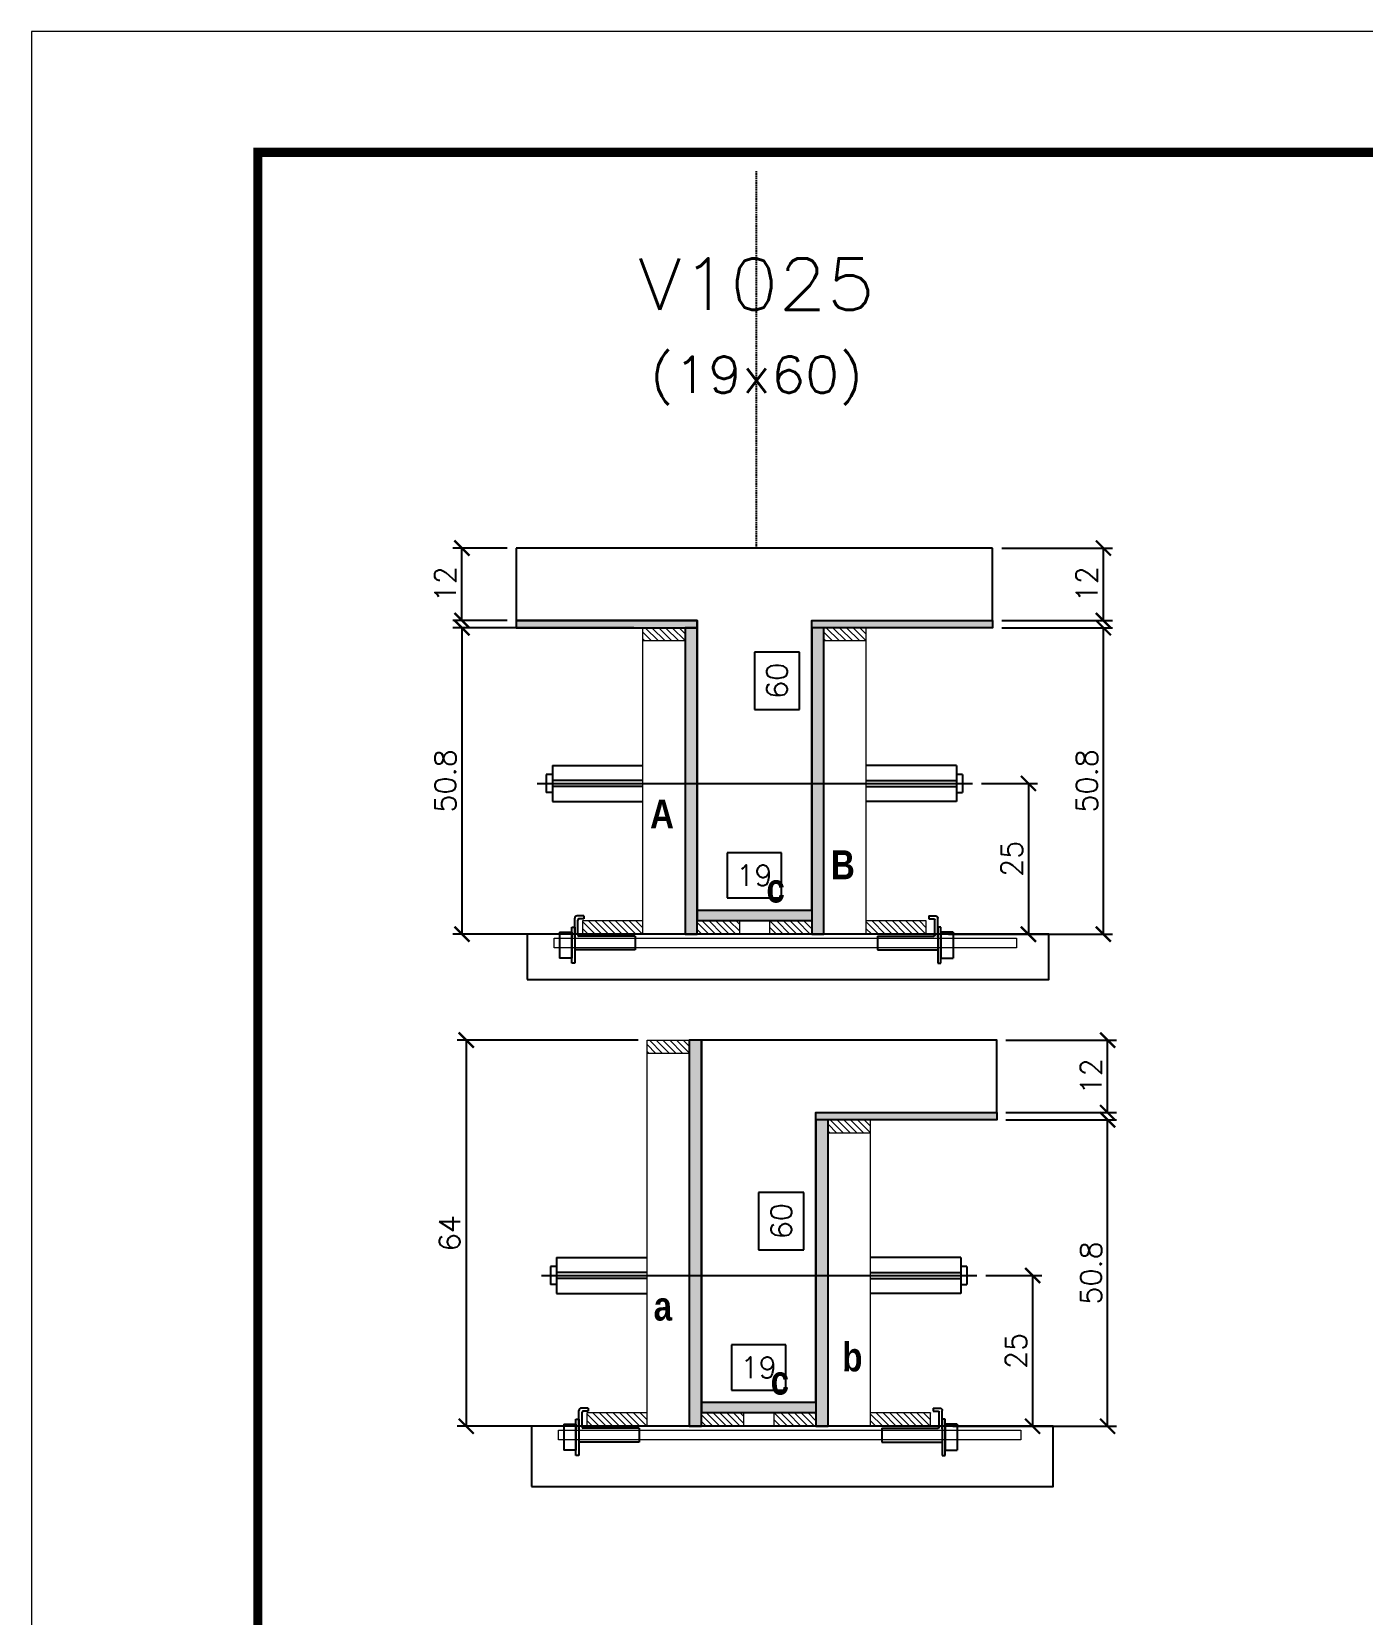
# Model space of a CAD drawing. Extents: x -20960 to -5926, y -2106 to 21915.
# Drawn here: x -9010 to -8568, y 13350 to 13875 of the extents above; entities that cross this region are included whole.
import ezdxf
from ezdxf.enums import TextEntityAlignment as Align

# ---------------------------------------------------------------- set-up
doc = ezdxf.new("R2010")
doc.units = 0
doc.linetypes.add('DASHED', pattern=[0.75, 0.5, -0.25])
doc.linetypes.add('HIDDEN', pattern=[0.375, 0.25, -0.125])
for name, color, linetype in [('barrote', 251, 'Continuous'), ('COTA', 241, 'Continuous'), ('Cota Seção (2x)', 4, 'Continuous'), ('detalhes', 4, 'Continuous'), ('Painéis', 200, 'Continuous'), ('presilha', 1, 'Continuous'), ('TENSOR', 3, 'Continuous'), ('Texto de Titulo', 7, 'Continuous'), ('Texto Qtd Sarr', 242, 'Continuous')]:
    doc.layers.add(name, color=color, linetype=linetype)
for name, color, linetype, lineweight in [('CONCRETO', 251, 'Continuous', 25), ('Folhas', 255, 'Continuous', 9), ('Hachura', 251, 'Continuous', 9), ('Madeira', 126, 'Continuous', 18), ('SARRAFO DE PRESSAO', 251, 'DASHED', 9), ('SCO-___-LAJ', 2, 'Continuous', 0), ('Texto Seção', 7, 'Continuous', 15)]:
    doc.layers.add(name, color=color, linetype=linetype, lineweight=lineweight)
doc.styles.add('Romans', font='romans.shx')
doc.styles.add('TECNICA', font='techb___.ttf', dxfattribs={"height": 10})
doc.dimstyles.new('Cota Seção (2x)', dxfattribs={"dimtxt": 7, "dimasz": 5, "dimexe": 3, "dimexo": 3, "dimgap": 2, "dimtad": 3, "dimdec": 1, "dimlfac": 0.5, "dimzin": 12, "dimdsep": 46, "dimtxsty": 'Romans', "dimblk": 'ARCHTICK', "dimcen": 0, "dimclrd": 4, "dimclre": 4, "dimclrt": 1, "dimadec": 1, "dimazin": 3, "dimtfac": 1, "dimtdec": 1, "dimtmove": 0, "dimatfit": 3, "dimldrblk": 'OBLIQUE', "dimfxl": 1, "dimtolj": 1, "dimtzin": 12, "dimarcsym": 0})
doc.dimstyles.new('Cota Seção interna', dxfattribs={"dimtxt": 7, "dimasz": 6, "dimexe": 0.18, "dimexo": 2, "dimgap": -4, "dimtad": 3, "dimdec": 1, "dimlfac": 0.5, "dimzin": 12, "dimdsep": 46, "dimtxsty": 'Romans', "dimblk": 'ARCHTICK', "dimcen": 0.09, "dimse1": 1, "dimse2": 1, "dimsd1": 1, "dimsd2": 1, "dimclrd": 180, "dimclre": 5, "dimclrt": 1, "dimadec": 0, "dimazin": 3, "dimtfac": 1, "dimtdec": 1, "dimtofl": 0, "dimtmove": 0, "dimatfit": 3, "dimldrblk": 'ARCHTICK', "dimfxl": 1, "dimtolj": 1, "dimtzin": 0, "dimarcsym": 0})

# ---------------------------------------------------------------- blocks, each defined once
blk = doc.blocks.new('9999999999')
at = {"layer": 'Folhas'}
blk.add_lwpolyline([(98138.98, 34190.21), (99623.98, 34190.21), (99623.98, 35240.21), (98138.98, 35240.21)], close=True, dxfattribs=at)
at = {"layer": 'Folhas', "color": 30, "const_width": 3}
blk.add_lwpolyline([(98213.98, 34230.21), (99583.98, 34230.21), (99583.98, 35200.21), (98213.98, 35200.21)], close=True, dxfattribs=at)
blk = doc.blocks.new('titulo1')
at = {"layer": 'Defpoints', "color": 252, "linetype": 'HIDDEN', "ltscale": 2}
blk.add_line((0, 0), (0, 125), dxfattribs=at)
at = {"layer": 'Defpoints', "style": 'Romans', "oblique": 15}
blk.add_attdef('FOLHA', text='', height=10, dxfattribs=at).set_placement((0, 15.58), align=Align.MIDDLE_CENTER)
at = {"layer": 'Texto Qtd Sarr', "color": 3, "style": 'Romans', "oblique": 15}
for tag, height, p in [('TITULO', 17, (0, 71.45)), ('SEÇÃO', 12, (0, 41.55))]:
    blk.add_attdef(tag, text='', height=height, dxfattribs=at).set_placement(p, align=Align.MIDDLE_CENTER)
blk = doc.blocks.new('_ArchTick')
at = {"color": 0, "linetype": 'ByBlock', "const_width": 0.15}
blk.add_lwpolyline([(-0.5, -0.5), (0.5, 0.5)], dxfattribs=at)
blk = doc.blocks.new('*D7438')
at = {"layer": 'COTA', "color": 4, "lineweight": -2, "transparency": 16777216}
for p, q in [((-8686.93, 13514.64), (-8650.22, 13514.64)), ((-8653.22, 13413.04), (-8653.22, 13514.64)), ((-8704.53, 13413.04), (-8650.22, 13413.04))]:
    blk.add_line(p, q, dxfattribs=at)
at = {"layer": 'Defpoints', "color": 0, "transparency": 16777216}
for p in [(-8689.93, 13514.64), (-8653.22, 13514.64), (-8707.53, 13413.04)]:
    blk.add_point(p, dxfattribs=at)
at = {"layer": 'COTA', "color": 4, "lineweight": -2, "transparency": 16777216, "xscale": 5, "yscale": 5, "zscale": 5}
for p, rotation in [((-8653.22, 13514.64), 90), ((-8653.22, 13413.04), 270)]:
    blk.add_blockref('_ArchTick', p, dxfattribs=dict(at, rotation=rotation))
at = {"layer": 'COTA', "color": 1, "transparency": 16777216, "insert": (-8658.72, 13463.84), "char_height": 7, "attachment_point": 5, "rotation": 90, "style": 'Romans'}
blk.add_mtext('\\A1;50.8', dxfattribs=at)
blk = doc.blocks.new('_Oblique')
at = {"color": 0, "linetype": 'ByBlock', "lineweight": -2}
blk.add_line((-0.5, -0.5), (0.5, 0.5), dxfattribs=at)
blk = doc.blocks.new('*D7439')
at = {"layer": 'COTA', "color": 4, "lineweight": -2, "transparency": 16777216}
for p, q in [((-8686.93, 13541.04), (-8650.22, 13541.04)), ((-8653.22, 13517.04), (-8653.22, 13541.04)), ((-8686.93, 13517.04), (-8650.22, 13517.04))]:
    blk.add_line(p, q, dxfattribs=at)
at = {"layer": 'Defpoints', "color": 0, "transparency": 16777216}
for p in [(-8689.93, 13541.04), (-8653.22, 13541.04), (-8689.93, 13517.04)]:
    blk.add_point(p, dxfattribs=at)
at = {"layer": 'COTA', "color": 4, "lineweight": -2, "transparency": 16777216, "xscale": 5, "yscale": 5, "zscale": 5}
for p, rotation in [((-8653.22, 13541.04), 90), ((-8653.22, 13517.04), 270)]:
    blk.add_blockref('_ArchTick', p, dxfattribs=dict(at, rotation=rotation))
at = {"layer": 'COTA', "color": 1, "transparency": 16777216, "insert": (-8658.72, 13529.04), "char_height": 7, "attachment_point": 5, "rotation": 90, "style": 'Romans'}
blk.add_mtext('\\A1;12', dxfattribs=at)
blk = doc.blocks.new('*D7440')
at = {"layer": 'Cota Seção (2x)', "color": 180, "lineweight": -2, "transparency": 16777216}
for p, q in [((-8753.93, 13490.54), (-8768.93, 13490.54)), ((-8768.93, 13490.54), (-8768.93, 13471.54)), ((-8753.93, 13471.54), (-8753.93, 13490.54)), ((-8768.93, 13471.54), (-8753.93, 13471.54))]:
    blk.add_line(p, q, dxfattribs=at)
at = {"layer": 'Defpoints', "color": 0, "transparency": 16777216}
for p in [(-8749.93, 13541.04), (-8749.93, 13541.04), (-8749.93, 13421.04)]:
    blk.add_point(p, dxfattribs=at)
at = {"layer": 'Cota Seção (2x)', "color": 1, "transparency": 16777216, "insert": (-8761.43, 13481.04), "char_height": 7, "attachment_point": 5, "rotation": 90, "style": 'Romans'}
blk.add_mtext('\\A1;60', dxfattribs=at)
blk = doc.blocks.new('PRESILHA METÁLICA 1')
at = {"layer": 'presilha'}
for p, q in [((7.5, 10.64), (7.5, 19.86)), ((12, 21), (8.64, 21)), ((9, 11.57), (9, 18.93)), ((12, 19.5), (9.57, 19.5)), ((12, 21), (12, 19.5)), ((0, 13), (6, 13)), ((0, 13), (0, 0)), ((6, 15.5), (7.5, 15.5)), ((6, -2.5), (6, 15.5)), ((6, 13), (6, 0)), ((7.5, 15.5), (7.5, -2.5)), ((37.5, 11), (9.57, 11)), ((37.5, 11), (37.5, 4.1)), ((6, 0), (0, 0)), ((37.5, 4.1), (7.5, 4.1)), ((7.5, -2.5), (6, -2.5))]:
    blk.add_line(p, q, dxfattribs=at)
for centre, radius, start, end in [((8.64, 19.86), 1.14, 90, 180), ((9.57, 18.93), 0.57, 90, 180), ((9.57, 11.57), 0.57, 180, 270)]:
    blk.add_arc(centre, radius, start, end, dxfattribs=at)
blk = doc.blocks.new('*D7441')
at = {"layer": 'Cota Seção (2x)', "color": 180, "lineweight": -2, "transparency": 16777216}
for p, q in [((-8759.93, 13440.04), (-8777.93, 13440.04)), ((-8777.93, 13440.04), (-8777.93, 13425.04)), ((-8759.93, 13425.04), (-8759.93, 13440.04)), ((-8777.93, 13425.04), (-8759.93, 13425.04))]:
    blk.add_line(p, q, dxfattribs=at)
at = {"layer": 'Defpoints', "color": 0, "transparency": 16777216}
for p in [(-8749.93, 13421.04), (-8787.93, 13413.04), (-8749.93, 13413.04)]:
    blk.add_point(p, dxfattribs=at)
at = {"layer": 'Cota Seção (2x)', "color": 1, "transparency": 16777216, "insert": (-8768.93, 13432.54), "char_height": 7, "attachment_point": 5, "style": 'Romans'}
blk.add_mtext('\\A1;19', dxfattribs=at)
blk = doc.blocks.new('*D7442')
at = {"layer": 'COTA', "color": 4, "lineweight": -2, "transparency": 16777216}
for p, q in [((-8808.93, 13541.04), (-8868.9, 13541.04)), ((-8865.9, 13541.04), (-8865.9, 13413.04)), ((-8808.93, 13413.04), (-8868.9, 13413.04))]:
    blk.add_line(p, q, dxfattribs=at)
at = {"layer": 'Defpoints', "color": 0, "transparency": 16777216}
for p in [(-8805.93, 13541.04), (-8865.9, 13413.04), (-8805.93, 13413.04)]:
    blk.add_point(p, dxfattribs=at)
at = {"layer": 'COTA', "color": 4, "lineweight": -2, "transparency": 16777216, "xscale": 5, "yscale": 5, "zscale": 5}
for p, rotation in [((-8865.9, 13541.04), 90), ((-8865.9, 13413.04), 270)]:
    blk.add_blockref('_ArchTick', p, dxfattribs=dict(at, rotation=rotation))
at = {"layer": 'COTA', "color": 1, "transparency": 16777216, "insert": (-8871.4, 13477.04), "char_height": 7, "attachment_point": 5, "rotation": 90, "style": 'Romans'}
blk.add_mtext('\\A1;64', dxfattribs=at)
blk = doc.blocks.new('*D7443')
at = {"layer": 'COTA', "color": 4, "lineweight": -2, "transparency": 16777216}
for p, q in [((-8693.63, 13463.01), (-8675.08, 13463.01)), ((-8678.08, 13463.01), (-8678.08, 13413.04)), ((-8693.63, 13413.04), (-8675.08, 13413.04))]:
    blk.add_line(p, q, dxfattribs=at)
at = {"layer": 'Defpoints', "color": 0, "transparency": 16777216}
for p in [(-8696.63, 13463.01), (-8696.63, 13413.04), (-8678.08, 13413.04)]:
    blk.add_point(p, dxfattribs=at)
at = {"layer": 'COTA', "color": 4, "lineweight": -2, "transparency": 16777216, "xscale": 5, "yscale": 5, "zscale": 5}
for p, rotation in [((-8678.08, 13463.01), 90), ((-8678.08, 13413.04), 270)]:
    blk.add_blockref('_ArchTick', p, dxfattribs=dict(at, rotation=rotation))
at = {"layer": 'COTA', "color": 1, "transparency": 16777216, "insert": (-8683.58, 13438.02), "char_height": 7, "attachment_point": 5, "rotation": 90, "style": 'Romans'}
blk.add_mtext('\\A1;25', dxfattribs=at)
blk = doc.blocks.new('*D7469')
at = {"layer": 'COTA', "color": 4, "lineweight": -2, "transparency": 16777216}
for p, q in [((-8688.34, 13677.77), (-8651.62, 13677.77)), ((-8654.62, 13576.17), (-8654.62, 13677.77)), ((-8705.94, 13576.17), (-8651.62, 13576.17))]:
    blk.add_line(p, q, dxfattribs=at)
at = {"layer": 'Defpoints', "color": 0, "transparency": 16777216}
for p in [(-8691.34, 13677.77), (-8654.62, 13677.77), (-8708.94, 13576.17)]:
    blk.add_point(p, dxfattribs=at)
at = {"layer": 'COTA', "color": 4, "lineweight": -2, "transparency": 16777216, "xscale": 5, "yscale": 5, "zscale": 5}
for p, rotation in [((-8654.62, 13677.77), 90), ((-8654.62, 13576.17), 270)]:
    blk.add_blockref('_ArchTick', p, dxfattribs=dict(at, rotation=rotation))
at = {"layer": 'COTA', "color": 1, "transparency": 16777216, "insert": (-8660.12, 13626.97), "char_height": 7, "attachment_point": 5, "rotation": 90, "style": 'Romans'}
blk.add_mtext('\\A1;50.8', dxfattribs=at)
blk = doc.blocks.new('*D7470')
at = {"layer": 'COTA', "color": 4, "lineweight": -2, "transparency": 16777216}
for p, q in [((-8688.34, 13704.17), (-8651.62, 13704.17)), ((-8654.62, 13680.17), (-8654.62, 13704.17)), ((-8688.34, 13680.17), (-8651.62, 13680.17))]:
    blk.add_line(p, q, dxfattribs=at)
at = {"layer": 'Defpoints', "color": 0, "transparency": 16777216}
for p in [(-8691.34, 13704.17), (-8654.62, 13704.17), (-8691.34, 13680.17)]:
    blk.add_point(p, dxfattribs=at)
at = {"layer": 'COTA', "color": 4, "lineweight": -2, "transparency": 16777216, "xscale": 5, "yscale": 5, "zscale": 5}
for p, rotation in [((-8654.62, 13704.17), 90), ((-8654.62, 13680.17), 270)]:
    blk.add_blockref('_ArchTick', p, dxfattribs=dict(at, rotation=rotation))
at = {"layer": 'COTA', "color": 1, "transparency": 16777216, "insert": (-8660.12, 13692.17), "char_height": 7, "attachment_point": 5, "rotation": 90, "style": 'Romans'}
blk.add_mtext('\\A1;12', dxfattribs=at)
blk = doc.blocks.new('*D7471')
at = {"layer": 'Cota Seção (2x)', "color": 180, "lineweight": -2, "transparency": 16777216}
for p, q in [((-8755.34, 13669.67), (-8770.34, 13669.67)), ((-8770.34, 13669.67), (-8770.34, 13650.67)), ((-8755.34, 13650.67), (-8755.34, 13669.67)), ((-8770.34, 13650.67), (-8755.34, 13650.67))]:
    blk.add_line(p, q, dxfattribs=at)
at = {"layer": 'Defpoints', "color": 0, "transparency": 16777216}
for p in [(-8751.34, 13704.17), (-8751.34, 13704.17), (-8751.34, 13584.17)]:
    blk.add_point(p, dxfattribs=at)
at = {"layer": 'Cota Seção (2x)', "color": 1, "transparency": 16777216, "insert": (-8762.84, 13660.17), "char_height": 7, "attachment_point": 5, "rotation": 90, "style": 'Romans'}
blk.add_mtext('\\A1;60', dxfattribs=at)
blk = doc.blocks.new('*D7472')
at = {"layer": 'Cota Seção (2x)', "color": 180, "lineweight": -2, "transparency": 16777216}
for p, q in [((-8761.34, 13603.17), (-8779.34, 13603.17)), ((-8779.34, 13603.17), (-8779.34, 13588.17)), ((-8761.34, 13588.17), (-8761.34, 13603.17)), ((-8779.34, 13588.17), (-8761.34, 13588.17))]:
    blk.add_line(p, q, dxfattribs=at)
at = {"layer": 'Defpoints', "color": 0, "transparency": 16777216}
for p in [(-8751.34, 13584.17), (-8789.34, 13576.17), (-8751.34, 13576.17)]:
    blk.add_point(p, dxfattribs=at)
at = {"layer": 'Cota Seção (2x)', "color": 1, "transparency": 16777216, "insert": (-8770.34, 13595.67), "char_height": 7, "attachment_point": 5, "style": 'Romans'}
blk.add_mtext('\\A1;19', dxfattribs=at)
blk = doc.blocks.new('*D7455')
at = {"layer": 'COTA', "color": 4, "lineweight": -2, "transparency": 16777216}
for p, q in [((-8810.34, 13677.77), (-8870.31, 13677.77)), ((-8867.31, 13677.77), (-8867.31, 13576.17)), ((-8810.34, 13576.17), (-8870.31, 13576.17))]:
    blk.add_line(p, q, dxfattribs=at)
at = {"layer": 'Defpoints', "color": 0, "transparency": 16777216}
for p in [(-8807.34, 13677.77), (-8867.31, 13576.17), (-8807.34, 13576.17)]:
    blk.add_point(p, dxfattribs=at)
at = {"layer": 'COTA', "color": 4, "lineweight": -2, "transparency": 16777216, "xscale": 5, "yscale": 5, "zscale": 5}
for p, rotation in [((-8867.31, 13677.77), 90), ((-8867.31, 13576.17), 270)]:
    blk.add_blockref('_ArchTick', p, dxfattribs=dict(at, rotation=rotation))
at = {"layer": 'COTA', "color": 1, "transparency": 16777216, "insert": (-8872.81, 13626.97), "char_height": 7, "attachment_point": 5, "rotation": 90, "style": 'Romans'}
blk.add_mtext('\\A1;50.8', dxfattribs=at)
blk = doc.blocks.new('*D7456')
at = {"layer": 'COTA', "color": 4, "lineweight": -2, "transparency": 16777216}
for p, q in [((-8695.04, 13626.14), (-8676.48, 13626.14)), ((-8679.48, 13626.14), (-8679.48, 13576.17)), ((-8695.04, 13576.17), (-8676.48, 13576.17))]:
    blk.add_line(p, q, dxfattribs=at)
at = {"layer": 'Defpoints', "color": 0, "transparency": 16777216}
for p in [(-8698.04, 13626.14), (-8698.04, 13576.17), (-8679.48, 13576.17)]:
    blk.add_point(p, dxfattribs=at)
at = {"layer": 'COTA', "color": 4, "lineweight": -2, "transparency": 16777216, "xscale": 5, "yscale": 5, "zscale": 5}
for p, rotation in [((-8679.48, 13626.14), 90), ((-8679.48, 13576.17), 270)]:
    blk.add_blockref('_ArchTick', p, dxfattribs=dict(at, rotation=rotation))
at = {"layer": 'COTA', "color": 1, "transparency": 16777216, "insert": (-8684.98, 13601.16), "char_height": 7, "attachment_point": 5, "rotation": 90, "style": 'Romans'}
blk.add_mtext('\\A1;25', dxfattribs=at)
blk = doc.blocks.new('*D7457')
at = {"layer": 'COTA', "color": 4, "lineweight": -2, "transparency": 16777216}
for p, q in [((-8852.34, 13704.17), (-8870.31, 13704.17)), ((-8867.31, 13680.17), (-8867.31, 13704.17)), ((-8852.34, 13680.17), (-8870.31, 13680.17))]:
    blk.add_line(p, q, dxfattribs=at)
at = {"layer": 'Defpoints', "color": 0, "transparency": 16777216}
for p in [(-8867.31, 13704.17), (-8849.34, 13704.17), (-8849.34, 13680.17)]:
    blk.add_point(p, dxfattribs=at)
at = {"layer": 'COTA', "color": 4, "lineweight": -2, "transparency": 16777216, "xscale": 5, "yscale": 5, "zscale": 5}
for p, rotation in [((-8867.31, 13704.17), 90), ((-8867.31, 13680.17), 270)]:
    blk.add_blockref('_ArchTick', p, dxfattribs=dict(at, rotation=rotation))
at = {"layer": 'COTA', "color": 1, "transparency": 16777216, "insert": (-8872.81, 13692.17), "char_height": 7, "attachment_point": 5, "rotation": 90, "style": 'Romans'}
blk.add_mtext('\\A1;12', dxfattribs=at)

msp = doc.modelspace()

# ---------------------------------------------------------------- hatches: boundary and pattern name
at = {"layer": 'Hachura'}
h = msp.add_hatch(color=256, dxfattribs=at)
h.dxf.hatch_style = 1
h.paths.add_polyline_path([(-8789.34, 13677.77), (-8789.34, 13680.17), (-8849.34, 13680.17), (-8849.34, 13677.77)])
h = msp.add_hatch(dxfattribs=at)
h.set_pattern_fill('ANSI31', color=256, scale=0.5, angle=270, style=0)
h.set_pattern_definition([(315, (14098.4782, 5370.1306), (1.12253202, 1.12253202), [])])
h.paths.add_polyline_path([(-8807.34, 13673.37), (-8807.34, 13677.77), (-8793.34, 13677.77), (-8793.34, 13673.37)])
h = msp.add_hatch(color=256, dxfattribs=at)
h.dxf.hatch_style = 1
h.paths.add_polyline_path([(-8789.34, 13677.77), (-8793.34, 13677.77), (-8793.34, 13576.17), (-8789.34, 13576.17)])
h = msp.add_hatch(color=256, dxfattribs=at)
h.dxf.hatch_style = 1
h.paths.add_polyline_path([(-8751.34, 13677.77), (-8751.34, 13680.17), (-8691.34, 13680.17), (-8691.34, 13677.77)])
h = msp.add_hatch(color=256, dxfattribs=at)
h.dxf.hatch_style = 1
h.paths.add_polyline_path([(-8747.34, 13677.77), (-8751.34, 13677.77), (-8751.34, 13576.17), (-8747.34, 13576.17)])
h = msp.add_hatch(dxfattribs=at)
h.set_pattern_fill('ANSI31', color=256, scale=0.5, angle=270, style=0)
h.set_pattern_definition([(315, (14158.4782, 5370.1306), (1.12253202, 1.12253202), [])])
h.paths.add_polyline_path([(-8747.34, 13673.37), (-8747.34, 13677.77), (-8733.34, 13677.77), (-8733.34, 13673.37)])
h = msp.add_hatch(color=256, dxfattribs=at)
h.dxf.hatch_style = 1
h.paths.add_polyline_path([(-8789.34, 13580.57), (-8789.34, 13584.17), (-8751.34, 13584.17), (-8751.34, 13580.57)])
h = msp.add_hatch(dxfattribs=at)
h.set_pattern_fill('ANSI31', color=256, scale=0.5, angle=270, style=0)
h.set_pattern_definition([(315, (14064.4782, 5346.5306), (1.12253202, 1.12253202), [])])
h.paths.add_polyline_path([(-8807.34, 13576.17), (-8807.34, 13580.57), (-8827.34, 13580.57), (-8827.34, 13576.17)])
h = msp.add_hatch(dxfattribs=at)
h.set_pattern_fill('ANSI31', color=256, scale=0.5, angle=270, style=0)
h.set_pattern_definition([(315, (14167.2803, 5346.5306), (1.12253202, 1.12253202), [])])
h.paths.add_polyline_path([(-8789.34, 13576.17), (-8789.34, 13580.57), (-8775.34, 13580.57), (-8775.34, 13576.17)])
h = msp.add_hatch(dxfattribs=at)
h.set_pattern_fill('ANSI31', color=256, scale=0.5, angle=270, style=0)
h.set_pattern_definition([(315, (14167.2782, 5346.5306), (1.12253202, 1.12253202), [])])
h.paths.add_polyline_path([(-8751.34, 13576.17), (-8751.34, 13580.57), (-8765.34, 13580.57), (-8765.34, 13576.17)])
h = msp.add_hatch(dxfattribs=at)
h.set_pattern_fill('ANSI31', color=256, scale=0.5, angle=270, style=0)
h.set_pattern_definition([(315, (14158.4782, 5346.5306), (1.12253202, 1.12253202), [])])
h.paths.add_polyline_path([(-8713.34, 13576.17), (-8713.34, 13580.57), (-8733.34, 13580.57), (-8733.34, 13576.17)])
h = msp.add_hatch(dxfattribs=at)
h.set_pattern_fill('ANSI31', color=256, scale=0.5, angle=270, style=0)
h.set_pattern_definition([(315, (14099.8863, 5233.3925), (1.12253202, 1.12253202), [])])
h.paths.add_polyline_path([(-8805.93, 13536.64), (-8805.93, 13541.04), (-8791.93, 13541.04), (-8791.93, 13536.64)])
h = msp.add_hatch(color=256, dxfattribs=at)
h.dxf.hatch_style = 1
h.paths.add_polyline_path([(-8787.93, 13541.04), (-8791.93, 13541.04), (-8791.93, 13413.04), (-8787.93, 13413.04)])
h = msp.add_hatch(color=256, dxfattribs=at)
h.dxf.hatch_style = 1
h.paths.add_polyline_path([(-8749.93, 13514.64), (-8749.93, 13517.04), (-8689.93, 13517.04), (-8689.93, 13514.64)])
h = msp.add_hatch(color=256, dxfattribs=at)
h.dxf.hatch_style = 1
h.paths.add_polyline_path([(-8745.93, 13514.64), (-8749.93, 13514.64), (-8749.93, 13413.04), (-8745.93, 13413.04)])
h = msp.add_hatch(dxfattribs=at)
h.set_pattern_fill('ANSI31', color=256, scale=0.5, angle=270, style=0)
h.set_pattern_definition([(315, (14159.8863, 5206.9925), (1.12253202, 1.12253202), [])])
h.paths.add_polyline_path([(-8745.93, 13510.24), (-8745.93, 13514.64), (-8731.93, 13514.64), (-8731.93, 13510.24)])
h = msp.add_hatch(color=256, dxfattribs=at)
h.dxf.hatch_style = 1
h.paths.add_polyline_path([(-8787.93, 13417.44), (-8787.93, 13421.04), (-8749.93, 13421.04), (-8749.93, 13417.44)])
h = msp.add_hatch(dxfattribs=at)
h.set_pattern_fill('ANSI31', color=256, scale=0.5, angle=270, style=0)
h.set_pattern_definition([(315, (14065.8863, 5183.3925), (1.12253202, 1.12253202), [])])
h.paths.add_polyline_path([(-8805.93, 13413.04), (-8805.93, 13417.44), (-8825.93, 13417.44), (-8825.93, 13413.04)])
h = msp.add_hatch(dxfattribs=at)
h.set_pattern_fill('ANSI31', color=256, scale=0.5, angle=270, style=0)
h.set_pattern_definition([(315, (14168.6884, 5183.3925), (1.12253202, 1.12253202), [])])
h.paths.add_polyline_path([(-8787.93, 13413.04), (-8787.93, 13417.44), (-8773.93, 13417.44), (-8773.93, 13413.04)])
h = msp.add_hatch(dxfattribs=at)
h.set_pattern_fill('ANSI31', color=256, scale=0.5, angle=270, style=0)
h.set_pattern_definition([(315, (14168.6863, 5183.3925), (1.12253202, 1.12253202), [])])
h.paths.add_polyline_path([(-8749.93, 13413.04), (-8749.93, 13417.44), (-8763.93, 13417.44), (-8763.93, 13413.04)])
h = msp.add_hatch(dxfattribs=at)
h.set_pattern_fill('ANSI31', color=256, scale=0.5, angle=270, style=0)
h.set_pattern_definition([(315, (14159.8863, 5183.3925), (1.12253202, 1.12253202), [])])
h.paths.add_polyline_path([(-8711.93, 13413.04), (-8711.93, 13417.44), (-8731.93, 13417.44), (-8731.93, 13413.04)])

# ---------------------------------------------------------------- linework, layer by layer
at = {"ltscale": 3}
for p, q in [((-8839.34, 13629.14), (-8839.34, 13623.14)), ((-8837.34, 13629.14), (-8839.34, 13629.14)), ((-8837.34, 13632.14), (-8837.34, 13620.14)), ((-8837.34, 13632.14), (-8807.34, 13632.14)), ((-8703.34, 13632.14), (-8733.34, 13632.14)), ((-8703.34, 13632.14), (-8703.34, 13620.14)), ((-8701.34, 13629.14), (-8703.34, 13629.14)), ((-8701.34, 13629.14), (-8701.34, 13623.14)), ((-8807.34, 13627.14), (-8837.34, 13627.14)), ((-8807.34, 13625.14), (-8837.34, 13625.14)), ((-8733.34, 13627.14), (-8703.34, 13627.14)), ((-8733.34, 13625.14), (-8703.34, 13625.14)), ((-8837.34, 13623.14), (-8839.34, 13623.14)), ((-8837.34, 13620.14), (-8807.34, 13620.14)), ((-8703.34, 13620.14), (-8733.34, 13620.14)), ((-8703.34, 13623.14), (-8701.34, 13623.14)), ((-8835.93, 13469.01), (-8835.93, 13457.01)), ((-8835.93, 13469.01), (-8805.93, 13469.01)), ((-8701.93, 13469.01), (-8731.93, 13469.01)), ((-8701.93, 13469.01), (-8701.93, 13457.01)), ((-8837.93, 13466.01), (-8837.93, 13460.01)), ((-8835.93, 13466.01), (-8837.93, 13466.01)), ((-8805.93, 13464.01), (-8835.93, 13464.01)), ((-8805.93, 13462.01), (-8835.93, 13462.01)), ((-8731.93, 13464.01), (-8701.93, 13464.01)), ((-8731.93, 13462.01), (-8701.93, 13462.01)), ((-8699.93, 13466.01), (-8701.93, 13466.01)), ((-8699.93, 13466.01), (-8699.93, 13460.01)), ((-8835.93, 13460.01), (-8837.93, 13460.01)), ((-8835.93, 13457.01), (-8805.93, 13457.01)), ((-8701.93, 13457.01), (-8731.93, 13457.01)), ((-8701.93, 13460.01), (-8699.93, 13460.01))]:
    msp.add_line(p, q, dxfattribs=at)
at = {"layer": 'barrote'}
for points in [[(-8845.71, 13561.17), (-8672.74, 13561.17), (-8672.74, 13576.17), (-8845.71, 13576.17)], [(-8844.3, 13393.04), (-8671.33, 13393.04), (-8671.33, 13413.04), (-8844.3, 13413.04)]]:
    msp.add_lwpolyline(points, close=True, dxfattribs=at)
at = {"layer": 'CONCRETO'}
for p, q in [((-8751.34, 13704.17), (-8849.34, 13704.17)), ((-8849.34, 13704.17), (-8849.34, 13680.17)), ((-8691.34, 13704.17), (-8751.34, 13704.17)), ((-8751.34, 13704.17), (-8751.34, 13704.17)), ((-8691.34, 13680.17), (-8691.34, 13704.17)), ((-8849.34, 13680.17), (-8789.34, 13680.17)), ((-8789.34, 13680.17), (-8789.34, 13580.57)), ((-8751.34, 13584.17), (-8751.34, 13680.17)), ((-8751.34, 13680.17), (-8691.34, 13680.17)), ((-8789.34, 13580.57), (-8789.34, 13584.17)), ((-8789.34, 13584.17), (-8751.34, 13584.17)), ((-8789.34, 13580.57), (-8789.34, 13580.57))]:
    msp.add_line(p, q, dxfattribs=at)
msp.add_lwpolyline([(-8749.93, 13517.04), (-8689.93, 13517.04), (-8689.93, 13541.04), (-8787.93, 13541.04), (-8787.93, 13417.44), (-8787.93, 13417.44), (-8787.93, 13421.04), (-8749.93, 13421.04)], close=True, dxfattribs=at)
at = {"layer": 'Madeira'}
for points in [[(-8807.34, 13673.37), (-8807.34, 13677.77), (-8793.34, 13677.77), (-8793.34, 13673.37)], [(-8807.34, 13677.77), (-8793.34, 13677.77), (-8793.34, 13576.17), (-8807.34, 13576.17)], [(-8747.34, 13673.37), (-8747.34, 13677.77), (-8733.34, 13677.77), (-8733.34, 13673.37)], [(-8747.34, 13677.77), (-8733.34, 13677.77), (-8733.34, 13576.17), (-8747.34, 13576.17)], [(-8807.34, 13576.17), (-8807.34, 13580.57), (-8827.34, 13580.57), (-8827.34, 13576.17)], [(-8789.34, 13576.17), (-8789.34, 13580.57), (-8775.34, 13580.57), (-8775.34, 13576.17)], [(-8751.34, 13576.17), (-8751.34, 13580.57), (-8765.34, 13580.57), (-8765.34, 13576.17)], [(-8713.34, 13576.17), (-8713.34, 13580.57), (-8733.34, 13580.57), (-8733.34, 13576.17)], [(-8805.93, 13536.64), (-8805.93, 13541.04), (-8791.93, 13541.04), (-8791.93, 13536.64)], [(-8805.93, 13541.04), (-8791.93, 13541.04), (-8791.93, 13413.04), (-8805.93, 13413.04)], [(-8745.93, 13510.24), (-8745.93, 13514.64), (-8731.93, 13514.64), (-8731.93, 13510.24)], [(-8745.93, 13514.64), (-8731.93, 13514.64), (-8731.93, 13413.04), (-8745.93, 13413.04)], [(-8805.93, 13413.04), (-8805.93, 13417.44), (-8825.93, 13417.44), (-8825.93, 13413.04)], [(-8787.93, 13413.04), (-8787.93, 13417.44), (-8773.93, 13417.44), (-8773.93, 13413.04)], [(-8749.93, 13413.04), (-8749.93, 13417.44), (-8763.93, 13417.44), (-8763.93, 13413.04)], [(-8711.93, 13413.04), (-8711.93, 13417.44), (-8731.93, 13417.44), (-8731.93, 13413.04)]]:
    msp.add_lwpolyline(points, close=True, dxfattribs=at)
at = {"layer": 'Painéis'}
for points in [[(-8789.34, 13677.77), (-8789.34, 13680.17), (-8849.34, 13680.17), (-8849.34, 13677.77)], [(-8789.34, 13677.77), (-8793.34, 13677.77), (-8793.34, 13576.17), (-8789.34, 13576.17)], [(-8751.34, 13677.77), (-8751.34, 13680.17), (-8691.34, 13680.17), (-8691.34, 13677.77)], [(-8747.34, 13677.77), (-8751.34, 13677.77), (-8751.34, 13576.17), (-8747.34, 13576.17)], [(-8789.34, 13580.57), (-8789.34, 13584.17), (-8751.34, 13584.17), (-8751.34, 13580.57)], [(-8787.93, 13541.04), (-8791.93, 13541.04), (-8791.93, 13413.04), (-8787.93, 13413.04)], [(-8749.93, 13514.64), (-8749.93, 13517.04), (-8689.93, 13517.04), (-8689.93, 13514.64)], [(-8745.93, 13514.64), (-8749.93, 13514.64), (-8749.93, 13413.04), (-8745.93, 13413.04)], [(-8787.93, 13417.44), (-8787.93, 13421.04), (-8749.93, 13421.04), (-8749.93, 13417.44)]]:
    msp.add_lwpolyline(points, close=True, dxfattribs=at)
at = {"layer": 'SCO-___-LAJ', "color": 1}
for points in [[(-8836.7, 13574.84), (-8683.4, 13574.84), (-8683.4, 13571.64), (-8836.7, 13571.64)], [(-8835.3, 13411.7), (-8681.99, 13411.7), (-8681.99, 13408.5), (-8835.3, 13408.5)]]:
    msp.add_lwpolyline(points, close=True, dxfattribs=at)
at = {"layer": 'TENSOR', "linetype": 'HIDDEN', "ltscale": 0.5}
for p, q in [((-8842.34, 13626.14), (-8698.04, 13626.14)), ((-8840.93, 13463.01), (-8696.63, 13463.01))]:
    msp.add_line(p, q, dxfattribs=at)

# ---------------------------------------------------------------- block references
at = {"layer": 'presilha', "yscale": 0.6666666666666666, "zscale": 0.6666666666666666}
for p, xscale in [((-8834.92, 13568.21), 0.6666666666666666), ((-8704.47, 13568.21), -0.6666666666666666), ((-8833.51, 13405.07), 0.6666666666666666), ((-8703.07, 13405.07), -0.6666666666666666)]:
    msp.add_blockref('PRESILHA METÁLICA 1', p, dxfattribs=dict(at, xscale=xscale))
at = {"layer": 'SARRAFO DE PRESSAO', "color": 6, "linetype": 'ByBlock'}
msp.add_blockref('9999999999', (-107148.98, -21364.84), dxfattribs=at)
at = {"layer": 'Texto Seção'}
ref = msp.add_blockref('titulo1', (-8769.64, 13704.17), dxfattribs=at)
ref.add_attrib('TITULO', 'V1025', dxfattribs={"layer": 'Texto de Titulo', "color": 7, "height": 17, "style": 'Romans', "width": 1.1}).set_placement((-8769.64, 13791.67), align=Align.MIDDLE_CENTER)
ref.add_attrib('SEÇÃO', '(19x60)', dxfattribs={"layer": 'Texto de Titulo', "color": 7, "height": 12, "style": 'Romans', "width": 1.1}).set_placement((-8769.64, 13761.67), align=Align.MIDDLE_CENTER)

# ---------------------------------------------------------------- texts
at = {"layer": 'detalhes', "style": 'TECNICA'}
for s, p in [('A', (-8804.95, 13611.21)), ('B', (-8744.99, 13594.36)), ('c', (-8766.36, 13586.67)), ('a', (-8803.76, 13448.07)), ('b', (-8741.22, 13431.23)), ('c', (-8764.96, 13423.53))]:
    msp.add_text(s, height=9.6, dxfattribs=at).set_placement(p)

# ---------------------------------------------------------------- dimensions: what is measured, and where the dimension line sits
at = {"layer": 'COTA'}
for base, p1, p2, picture, middle in [((-8867.31, 13704.17), (-8849.34, 13680.17), (-8849.34, 13704.17), '*D7457', (-8872.81, 13692.17)), ((-8654.62, 13704.17), (-8691.34, 13680.17), (-8691.34, 13704.17), '*D7470', (-8660.12, 13692.17)), ((-8867.31, 13576.17), (-8807.34, 13677.77), (-8807.34, 13576.17), '*D7455', (-8872.81, 13626.97)), ((-8654.62, 13677.77), (-8708.94, 13576.17), (-8691.34, 13677.77), '*D7469', (-8660.12, 13626.97)), ((-8679.48, 13576.17), (-8698.04, 13626.14), (-8698.04, 13576.17), '*D7456', (-8684.98, 13601.16)), ((-8865.9, 13413.04), (-8805.93, 13541.04), (-8805.93, 13413.04), '*D7442', (-8871.4, 13477.04)), ((-8653.22, 13541.04), (-8689.93, 13517.04), (-8689.93, 13541.04), '*D7439', (-8658.72, 13529.04)), ((-8653.22, 13514.64), (-8707.53, 13413.04), (-8689.93, 13514.64), '*D7438', (-8658.72, 13463.84)), ((-8678.08, 13413.04), (-8696.63, 13463.01), (-8696.63, 13413.04), '*D7443', (-8683.58, 13438.02))]:
    dim = msp.add_linear_dim(base=base, p1=p1, p2=p2, angle=90, dimstyle='Cota Seção (2x)', dxfattribs=at)
    dim.commit()
    dim.dimension.update_dxf_attribs({"geometry": picture, "text_midpoint": middle})
at = {"layer": 'Cota Seção (2x)'}
dim = msp.add_linear_dim(base=(-8751.34, 13704.17), p1=(-8751.34, 13584.17), p2=(-8751.34, 13704.17), angle=90, dimstyle='Cota Seção interna', dxfattribs=at)
dim.commit()
dim.dimension.update_dxf_attribs({"geometry": '*D7471', "text_midpoint": (-8751.34, 13660.17), "dimtype": 160})
for base, p1, p2, picture, middle in [((-8751.34, 13584.17), (-8789.34, 13576.17), (-8751.34, 13576.17), '*D7472', (-8770.34, 13595.67)), ((-8749.93, 13421.04), (-8787.93, 13413.04), (-8749.93, 13413.04), '*D7441', (-8768.93, 13432.54))]:
    dim = msp.add_linear_dim(base=base, p1=p1, p2=p2, dimstyle='Cota Seção interna', dxfattribs=at)
    dim.commit()
    dim.dimension.update_dxf_attribs({"geometry": picture, "text_midpoint": middle})
dim = msp.add_linear_dim(base=(-8749.93, 13541.04), p1=(-8749.93, 13421.04), p2=(-8749.93, 13541.04), angle=90, dimstyle='Cota Seção interna', dxfattribs=at)
dim.commit()
dim.dimension.update_dxf_attribs({"geometry": '*D7440', "text_midpoint": (-8761.43, 13481.04)})

doc.saveas('drawing.dxf')
